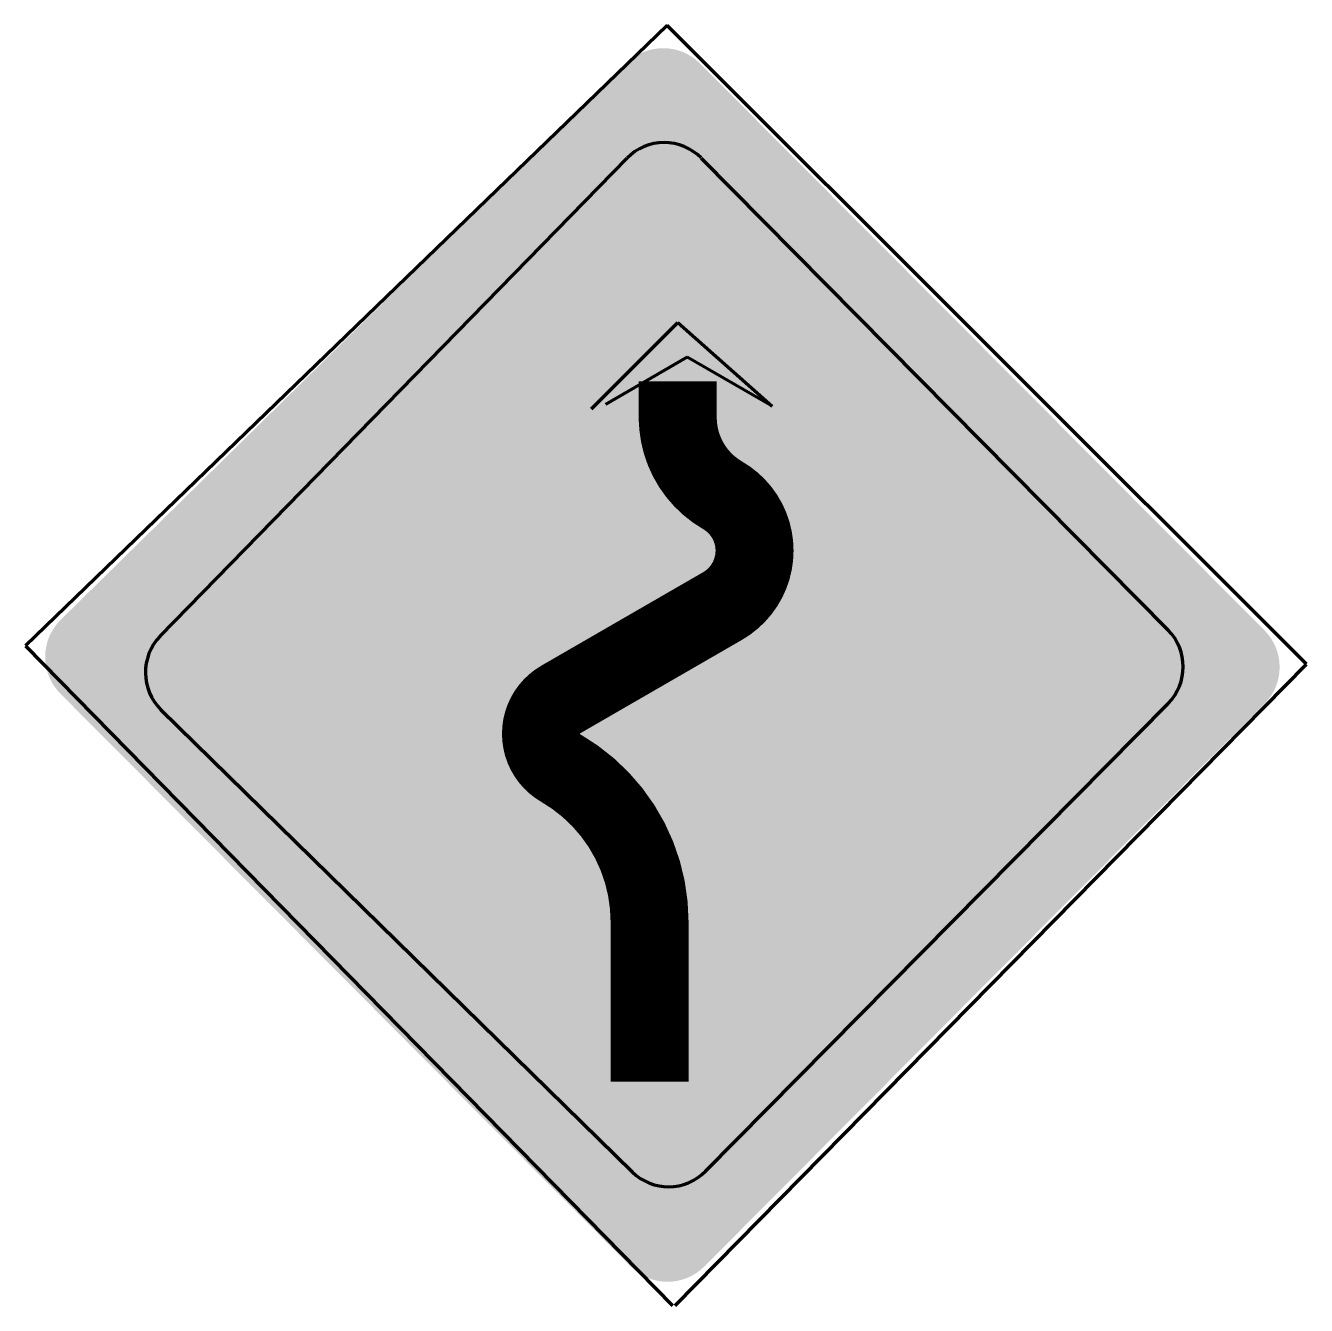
# Model space of a CAD drawing. Header units: millimetres. Extents: x 3824 to 4070, y 1472 to 1718.
import ezdxf

# ---------------------------------------------------------------- set-up
doc = ezdxf.new("R2010")
doc.units = ezdxf.units.MM
doc.layers.add('linhaForte', color=250, linetype='Continuous', lineweight=100)
doc.layers.add('MaisForte', color=250, linetype='Continuous', lineweight=200)

msp = doc.modelspace()

# ---------------------------------------------------------------- hatches: boundary and pattern name
at = {"layer": 'linhaForte'}
h = msp.add_hatch(color=2, dxfattribs=at)
h.dxf.hatch_style = 1
h.paths.add_polyline_path([(4044.62, 1587.73, 0.411018), (4044.62, 1601.8), (3954.84, 1692.56, 0.419218), (3940.58, 1692.52), (3850.81, 1600.64, 0.413719), (3850.96, 1586.51), (3941.56, 1497.69, 0.412912), (3955.67, 1497.8)], flags=16)
h.paths.add_polyline_path([(3954.84, 1709.68), (3953.73, 1710.79, 0.412323), (3939.64, 1710.86), (3830.8, 1603.86, 0.416107), (3830.73, 1589.67), (3940.39, 1479.56, 0.415406), (3954.56, 1479.56), (4062.26, 1587.71, 0.413022), (4062.26, 1601.82)])
h.paths.add_polyline_path([(3940.58, 1692.52, -0.419218), (3954.84, 1692.56), (4044.62, 1601.8, -0.411018), (4044.62, 1587.73), (3955.67, 1497.8, -0.412912), (3941.56, 1497.69), (3850.96, 1586.51, -0.413719), (3850.81, 1600.64)], flags=0)
h = msp.add_hatch(color=2, dxfattribs=at)
h.dxf.hatch_style = 1
h.paths.add_polyline_path([(3954.84, 1692.56, 0.419218), (3940.58, 1692.52), (3850.81, 1600.64, 0.413719), (3850.96, 1586.51), (3941.56, 1497.69, 0.412912), (3955.67, 1497.8), (4044.62, 1587.73, 0.411018), (4044.62, 1601.8)])

# ---------------------------------------------------------------- linework, layer by layer
at = {"layer": 'linhaForte', "color": 2}
for p, q in [((3947.44, 1718.07), (3824.05, 1598.85)), ((4070.32, 1595.33), (3947.44, 1718.07)), ((3824.05, 1598.85), (3948.44, 1472.08)), ((3948.95, 1472.08), (4070.32, 1595.33))]:
    msp.add_line(p, q, dxfattribs=at)
at = {"layer": 'linhaForte', "color": 79}
for p, q in [((3849.93, 1600.7), (3939.7, 1692.58)), ((3953.96, 1692.62), (4043.74, 1601.86)), ((3850.08, 1586.57), (3940.67, 1497.75)), ((3954.78, 1497.86), (4043.74, 1587.79))]:
    msp.add_line(p, q, dxfattribs=at)
at = {"layer": 'linhaForte', "const_width": 15}
msp.add_lwpolyline([(3949.45, 1641.87), (3949.45, 1649.67)], dxfattribs=at)
msp.add_lwpolyline([(3944.03, 1515.09), (3944.03, 1545.78, 0.267949), (3926.95, 1575.36, -0.57735), (3926.95, 1588.54), (3958.07, 1606.51, 0.57735), (3958.07, 1627.79, -0.267949), (3949.44, 1642.73, -2.417857)], format="xyb", dxfattribs=at)
at = {"layer": 'linhaForte', "color": 79}
for centre, start, end in [((3946.85, 1685.59), 44.6871, 135.6644), ((4036.63, 1594.83), 315.3129, 44.6871), ((3857.08, 1593.71), 135.6644, 225.5675), ((3947.67, 1504.89), 225.5675, 315.3129)]:
    msp.add_arc(centre, 10, start, end, dxfattribs=at)
at = {"layer": 'MaisForte'}
for p, q in [((3932.83, 1644.38), (3949.45, 1660.99)), ((3949.45, 1660.99), (3967.59, 1644.89)), ((3951.26, 1654.32), (3935.56, 1645.25)), ((3967.59, 1644.89), (3951.26, 1654.32))]:
    msp.add_line(p, q, dxfattribs=at)

doc.saveas('drawing.dxf')
